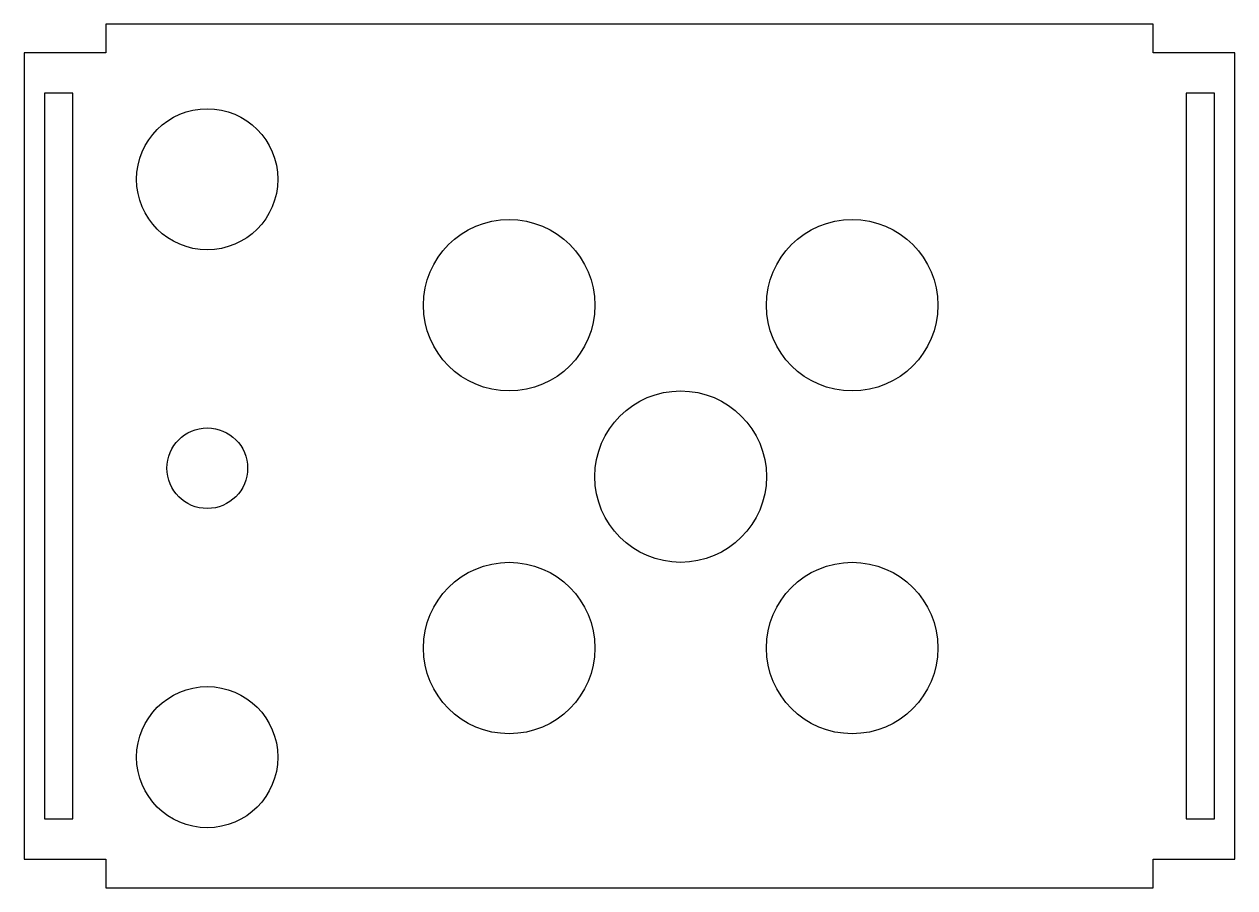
# Model space of a CAD drawing. Header units: millimetres. Extents: x -95 to 95, y -4 to 132.
import ezdxf

# ---------------------------------------------------------------- set-up
doc = ezdxf.new("R2010")
doc.units = ezdxf.units.MM

msp = doc.modelspace()

# ---------------------------------------------------------------- linework, layer by layer
at = {"color": 7, "linetype": 'Continuous', "lineweight": 25}
for p, q in [((-82.42, 131.5), (-82.42, 127)), ((82.42, 131.5), (-82.42, 131.5)), ((82.42, 127), (82.42, 131.5)), ((-82.42, 127), (-95.25, 127)), ((-95.25, 127), (-95.25, 0)), ((95.25, 127), (82.42, 127)), ((95.25, 0), (95.25, 127)), ((-87.58, 120.65), (-92.08, 120.65)), ((-92.08, 120.65), (-92.08, 6.35)), ((-87.58, 6.35), (-87.58, 120.65)), ((87.58, 120.65), (87.58, 6.35)), ((92.08, 120.65), (87.58, 120.65)), ((92.08, 6.35), (92.08, 120.65)), ((-92.08, 6.35), (-87.58, 6.35)), ((87.58, 6.35), (92.08, 6.35)), ((-95.25, 0), (-82.42, 0)), ((-82.42, 0), (-82.42, -4.5)), ((82.42, 0), (95.25, 0)), ((82.42, -4.5), (82.42, 0)), ((-82.42, -4.5), (82.42, -4.5))]:
    msp.add_line(p, q, dxfattribs=at)
for centre, radius in [((-66.45, 107.08), 11.11), ((-18.94, 87.24), 13.5), ((35.04, 87.24), 13.5), ((8.05, 60.25), 13.5), ((-66.45, 61.58), 6.35), ((-18.94, 33.26), 13.5), ((35.04, 33.26), 13.5), ((-66.45, 16.07), 11.11)]:
    msp.add_circle(centre, radius, dxfattribs=at)

doc.saveas('drawing.dxf')
